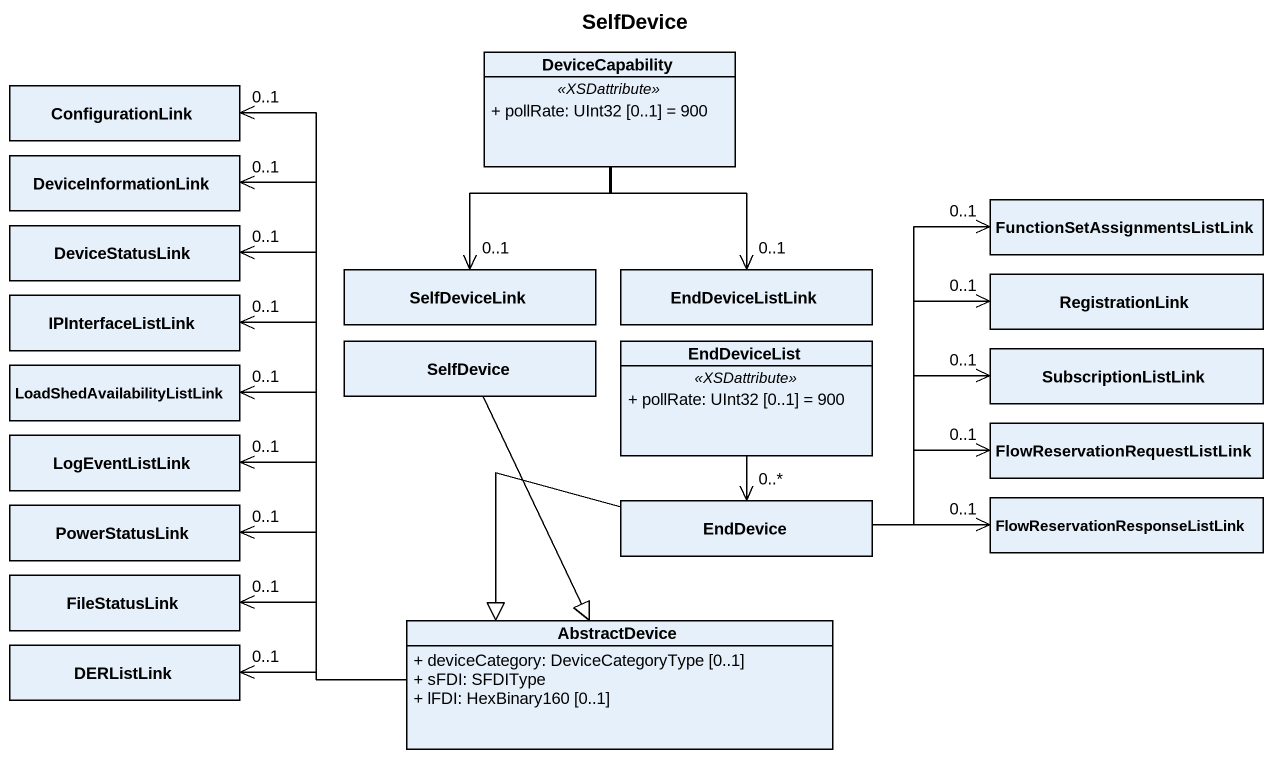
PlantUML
@startuml
title SelfDevice
hide circle
hide empty members
skinparam classAttributeIconSize 0
class DeviceCapability {
  .. <<XSDattribute>> ..
  + pollRate: UInt32 [0..1] = 900
}
class ConfigurationLink
class DeviceInformationLink
class "FunctionSetAssignmentsListLink" as FunctionSetAssignmentsListLi
class DeviceStatusLink
class SelfDeviceLink
class EndDeviceListLink
class RegistrationLink
class IPInterfaceListLink
class SelfDevice
class EndDeviceList {
  .. <<XSDattribute>> ..
  + pollRate: UInt32 [0..1] = 900
}
class SubscriptionListLink
class LoadShedAvailabilityListLink
class "FlowReservationRequestListLink" as FlowReservationRequestListLi
class LogEventListLink
class PowerStatusLink
class EndDevice
class "FlowReservationResponseListLink" as FlowReservationResponseListL
class FileStatusLink
class AbstractDevice {
  + deviceCategory: DeviceCategoryType [0..1]
  + sFDI: SFDIType
  + lFDI: HexBinary160 [0..1]
}
class DERListLink
DeviceCapability --> "0..1" SelfDeviceLink
DeviceCapability --> "0..1" EndDeviceListLink
SelfDevice --|> AbstractDevice
EndDeviceList --> "0..*" EndDevice
EndDevice -up-> "0..1" FunctionSetAssignmentsListLi
EndDevice -right-> "0..1" RegistrationLink
EndDevice -right-> "0..1" SubscriptionListLink
EndDevice -right-> "0..1" FlowReservationRequestListLi
EndDevice -right-> "0..1" FlowReservationResponseListL
EndDevice --|> AbstractDevice
AbstractDevice -up-> "0..1" ConfigurationLink
AbstractDevice -up-> "0..1" DeviceInformationLink
AbstractDevice -up-> "0..1" DeviceStatusLink
AbstractDevice -up-> "0..1" IPInterfaceListLink
AbstractDevice -left-> "0..1" LoadShedAvailabilityListLink
AbstractDevice -left-> "0..1" LogEventListLink
AbstractDevice -left-> "0..1" PowerStatusLink
AbstractDevice -left-> "0..1" FileStatusLink
AbstractDevice -left-> "0..1" DERListLink
@enduml
